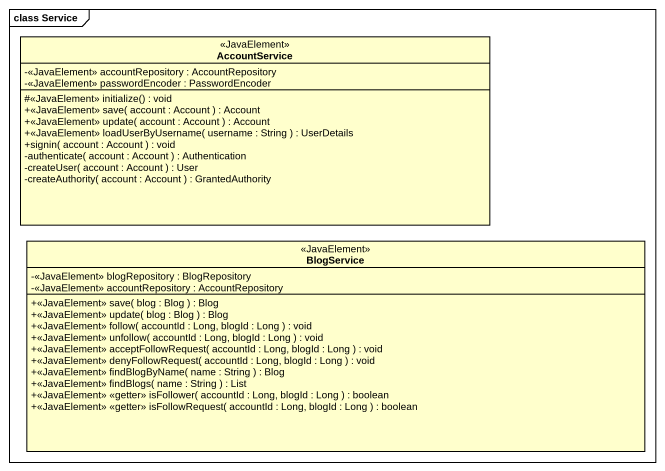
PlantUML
@startuml
mainframe class Service
hide circle
hide empty members
skinparam classAttributeIconSize 0
class AccountService <<JavaElement>> {
  -<<JavaElement>> accountRepository : AccountRepository
  -<<JavaElement>> passwordEncoder : PasswordEncoder
  #<<JavaElement>> initialize() : void
  +<<JavaElement>> save( account : Account ) : Account
  +<<JavaElement>> update( account : Account ) : Account
  +<<JavaElement>> loadUserByUsername( username : String ) : UserDetails
  +signin( account : Account ) : void
  -authenticate( account : Account ) : Authentication
  -createUser( account : Account ) : User
  -createAuthority( account : Account ) : GrantedAuthority
}
class BlogService <<JavaElement>> {
  -<<JavaElement>> blogRepository : BlogRepository
  -<<JavaElement>> accountRepository : AccountRepository
  +<<JavaElement>> save( blog : Blog ) : Blog
  +<<JavaElement>> update( blog : Blog ) : Blog
  +<<JavaElement>> follow( accountId : Long, blogId : Long ) : void
  +<<JavaElement>> unfollow( accountId : Long, blogId : Long ) : void
  +<<JavaElement>> acceptFollowRequest( accountId : Long, blogId : Long ) : void
  +<<JavaElement>> denyFollowRequest( accountId : Long, blogId : Long ) : void
  +<<JavaElement>> findBlogByName( name : String ) : Blog
  +<<JavaElement>> findBlogs( name : String ) : List
  +<<JavaElement>> <<getter>> isFollower( accountId : Long, blogId : Long ) : boolean
  +<<JavaElement>> <<getter>> isFollowRequest( accountId : Long, blogId : Long ) : boolean
}
@enduml
